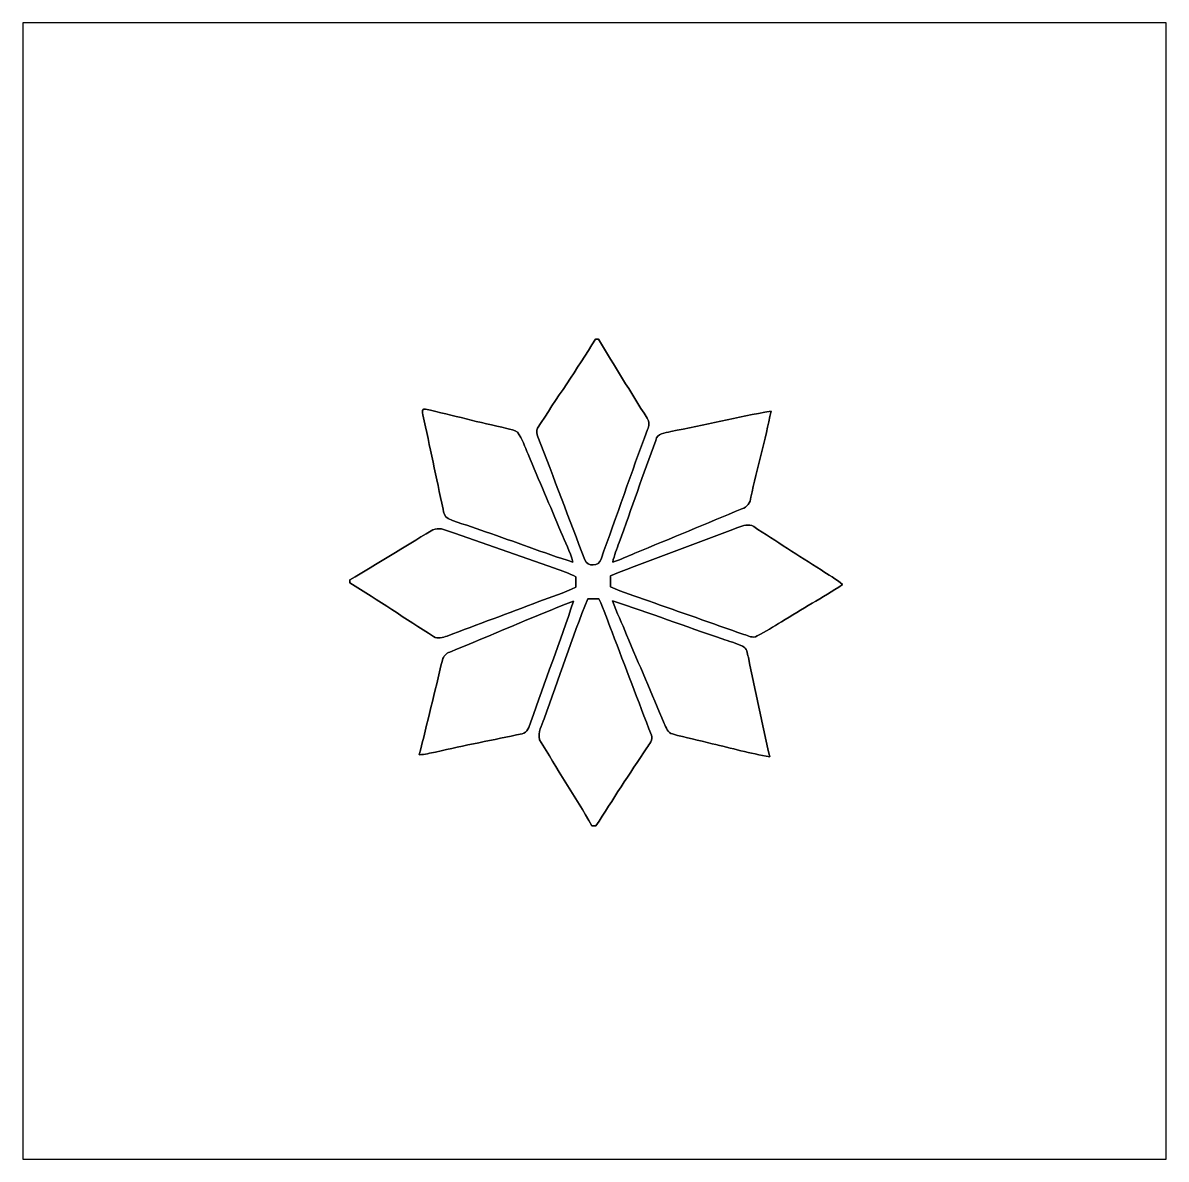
# Model space of a CAD drawing. Header units: centimetres. Extents: x -16.8 to 16.8, y -16.7 to 16.7.
import ezdxf

# ---------------------------------------------------------------- set-up
doc = ezdxf.new("R2010")
doc.units = ezdxf.units.CM
doc.header["$MEASUREMENT"] = 0
doc.layers.add('Layer 1', color=7, linetype='Continuous')

msp = doc.modelspace()

# ---------------------------------------------------------------- linework, layer by layer
at = {"layer": 'Layer 1', "color": 7}
for points, knots in [([(-16.77458, 16.66875), (-16.77458, 16.66875), (16.77458, 16.66875), (16.77458, 16.66875), (16.77458, 16.66875), (16.77458, 16.66875), (16.77458, -16.66875), (16.77458, -16.66875), (16.77458, -16.66875), (16.77458, -16.66875), (-16.77458, -16.66875), (-16.77458, -16.66875), (-16.77458, -16.66875), (-16.77458, -16.66875), (-16.77458, 16.66875), (-16.77458, 16.66875), (-16.77458, 16.66875), (-16.77458, 16.66875), (-16.77458, 16.66875), (-16.77458, 16.66875)], [0, 0, 0, 0, 0.16666667, 0.16666667, 0.16666667, 0.16666667, 0.33333333, 0.33333333, 0.33333333, 0.33333333, 0.5, 0.5, 0.5, 0.5, 0.66666667, 0.66666667, 0.66666667, 0.66666667, 1, 1, 1, 1]), ([(0.02752, 7.38576), (0.04974, 7.38646), (0.09384, 7.38822), (0.11606, 7.38893), (0.11606, 7.38893), (0.58279, 6.61035), (1.06257, 5.83953), (1.54305, 5.06942), (1.54305, 5.06942), (1.61184, 4.96923), (1.61078, 4.84046), (1.55046, 4.73393), (1.55046, 4.73393), (1.08973, 3.47133), (0.64699, 2.20133), (0.19085, 0.93733), (0.19085, 0.93733), (0.14323, 0.71931), (-0.21625, 0.70097), (-0.28434, 0.91193), (-0.28434, 0.91193), (-0.74119, 2.11455), (-1.19274, 3.32034), (-1.66088, 4.51908), (-1.66088, 4.51908), (-1.68769, 4.60093), (-1.72403, 4.69688), (-1.67252, 4.77732), (-1.67252, 4.77732), (-1.11372, 5.6515), (-0.51506, 6.50169), (0.02752, 7.38576)], [0, 0, 0, 0, 0.11111111, 0.11111111, 0.11111111, 0.11111111, 0.22222222, 0.22222222, 0.22222222, 0.22222222, 0.33333333, 0.33333333, 0.33333333, 0.33333333, 0.44444444, 0.44444444, 0.44444444, 0.44444444, 0.55555556, 0.55555556, 0.55555556, 0.55555556, 0.66666667, 0.66666667, 0.66666667, 0.66666667, 0.77777778, 0.77777778, 0.77777778, 0.77777778, 1, 1, 1, 1]), ([(-5.03767, 5.16396), (-5.04896, 5.22958), (-5.06871, 5.38233), (-4.95864, 5.33753), (-4.95864, 5.33753), (-4.16243, 5.15056), (-3.36973, 4.947), (-2.5714, 4.76814), (-2.5714, 4.76814), (-2.46415, 4.74098), (-2.35021, 4.71981), (-2.25743, 4.65526), (-2.25743, 4.65526), (-2.11314, 4.4637), (-2.04399, 4.23086), (-1.94804, 4.01426), (-1.94804, 4.01426), (-1.63513, 3.25049), (-1.30175, 2.4952), (-0.98496, 1.7332), (-0.98496, 1.7332), (-0.86713, 1.43969), (-0.71085, 1.15958), (-0.63641, 0.85055), (-0.63641, 0.85055), (-1.50072, 1.11654), (-2.34386, 1.44886), (-3.20111, 1.73743), (-3.20111, 1.73743), (-3.5627, 1.87748), (-3.94018, 1.97661), (-4.29719, 2.1276), (-4.29719, 2.1276), (-4.40937, 2.1657), (-4.42066, 2.30681), (-4.44394, 2.40136), (-4.44394, 2.40136), (-4.64467, 3.32176), (-4.82918, 4.24533), (-5.03767, 5.16396)], [0, 0, 0, 0, 0.09090909, 0.09090909, 0.09090909, 0.09090909, 0.18181818, 0.18181818, 0.18181818, 0.18181818, 0.27272727, 0.27272727, 0.27272727, 0.27272727, 0.36363636, 0.36363636, 0.36363636, 0.36363636, 0.45454545, 0.45454545, 0.45454545, 0.45454545, 0.54545455, 0.54545455, 0.54545455, 0.54545455, 0.63636364, 0.63636364, 0.63636364, 0.63636364, 0.72727273, 0.72727273, 0.72727273, 0.72727273, 0.81818182, 0.81818182, 0.81818182, 0.81818182, 1, 1, 1, 1]), ([(2.23908, 4.67819), (3.22051, 4.87257), (4.19453, 5.10505), (5.17948, 5.28038), (5.17948, 5.28038), (5.01826, 4.42983), (4.77344, 3.59798), (4.58929, 2.75237), (4.58929, 2.75237), (4.58364, 2.58868), (4.47322, 2.46415), (4.32682, 2.41053), (4.32682, 2.41053), (3.27978, 1.97556), (2.23238, 1.54164), (1.18533, 1.10631), (1.18533, 1.10631), (0.96908, 1.01741), (0.75777, 0.91511), (0.53375, 0.84772), (0.53375, 0.84772), (0.57856, 1.04634), (0.6537, 1.23578), (0.72531, 1.42558), (0.72531, 1.42558), (1.08867, 2.42041), (1.42346, 3.42583), (1.79917, 4.41572), (1.79917, 4.41572), (1.82351, 4.64573), (2.07539, 4.62668), (2.23908, 4.67819)], [0, 0, 0, 0, 0.11111111, 0.11111111, 0.11111111, 0.11111111, 0.22222222, 0.22222222, 0.22222222, 0.22222222, 0.33333333, 0.33333333, 0.33333333, 0.33333333, 0.44444444, 0.44444444, 0.44444444, 0.44444444, 0.55555556, 0.55555556, 0.55555556, 0.55555556, 0.66666667, 0.66666667, 0.66666667, 0.66666667, 0.77777778, 0.77777778, 0.77777778, 0.77777778, 1, 1, 1, 1]), ([(-4.79531, 1.7653), (-4.65138, 1.86549), (-4.46123, 1.83092), (-4.30918, 1.76706), (-4.30918, 1.76706), (-3.26108, 1.40688), (-2.21897, 1.0287), (-1.17122, 0.66746), (-1.17122, 0.66746), (-0.9585, 0.59373), (-0.74507, 0.51858), (-0.54434, 0.41522), (-0.54434, 0.41522), (-0.54504, 0.31538), (-0.54539, 0.21519), (-0.54539, 0.11465), (-0.54539, 0.11465), (-0.89288, -0.05997), (-1.26788, -0.17074), (-1.62983, -0.31009), (-1.62983, -0.31009), (-2.52589, -0.65299), (-3.42829, -0.98037), (-4.3247, -1.32221), (-4.3247, -1.32221), (-4.44994, -1.35714), (-4.60304, -1.42099), (-4.72017, -1.33632), (-4.72017, -1.33632), (-5.54355, -0.82021), (-6.34506, -0.26776), (-7.17656, 0.23566), (-7.17656, 0.23566), (-7.17691, 0.25894), (-7.17691, 0.30586), (-7.17691, 0.32914), (-7.17691, 0.32914), (-6.37646, 0.79657), (-5.58871, 1.28588), (-4.79531, 1.7653)], [0, 0, 0, 0, 0.09090909, 0.09090909, 0.09090909, 0.09090909, 0.18181818, 0.18181818, 0.18181818, 0.18181818, 0.27272727, 0.27272727, 0.27272727, 0.27272727, 0.36363636, 0.36363636, 0.36363636, 0.36363636, 0.45454545, 0.45454545, 0.45454545, 0.45454545, 0.54545455, 0.54545455, 0.54545455, 0.54545455, 0.63636364, 0.63636364, 0.63636364, 0.63636364, 0.72727273, 0.72727273, 0.72727273, 0.72727273, 0.81818182, 0.81818182, 0.81818182, 0.81818182, 1, 1, 1, 1]), ([(4.2097, 1.86267), (4.35292, 1.91417), (4.53284, 1.98473), (4.67219, 1.88842), (4.67219, 1.88842), (5.33224, 1.46614), (5.98487, 1.03223), (6.64951, 0.61701), (6.64951, 0.61701), (6.85906, 0.47554), (7.0866, 0.3556), (7.27745, 0.18803), (7.27745, 0.18803), (6.69149, -0.19262), (6.07977, -0.53093), (5.48781, -0.90205), (5.48781, -0.90205), (5.25251, -1.04281), (5.02461, -1.19768), (4.77767, -1.31798), (4.77767, -1.31798), (4.64996, -1.39912), (4.50286, -1.31022), (4.37868, -1.27529), (4.37868, -1.27529), (3.44734, -0.94192), (2.51072, -0.62265), (1.58009, -0.28787), (1.58009, -0.28787), (1.20615, -0.15946), (0.82868, -0.03916), (0.46637, 0.12136), (0.46637, 0.12136), (0.46426, 0.22966), (0.46637, 0.33761), (0.47025, 0.44556), (0.47025, 0.44556), (1.70568, 0.94615), (2.96757, 1.37901), (4.2097, 1.86267)], [0, 0, 0, 0, 0.09090909, 0.09090909, 0.09090909, 0.09090909, 0.18181818, 0.18181818, 0.18181818, 0.18181818, 0.27272727, 0.27272727, 0.27272727, 0.27272727, 0.36363636, 0.36363636, 0.36363636, 0.36363636, 0.45454545, 0.45454545, 0.45454545, 0.45454545, 0.54545455, 0.54545455, 0.54545455, 0.54545455, 0.63636364, 0.63636364, 0.63636364, 0.63636364, 0.72727273, 0.72727273, 0.72727273, 0.72727273, 0.81818182, 0.81818182, 0.81818182, 0.81818182, 1, 1, 1, 1]), ([(-4.24603, -1.79035), (-3.03248, -1.30351), (-1.83868, -0.76588), (-0.61771, -0.2988), (-0.61771, -0.2988), (-1.0093, -1.48766), (-1.45874, -2.65853), (-1.8669, -3.84281), (-1.8669, -3.84281), (-1.92052, -3.97545), (-1.95721, -4.16419), (-2.1269, -4.18853), (-2.1269, -4.18853), (-2.97145, -4.36845), (-3.82023, -4.53143), (-4.66196, -4.7244), (-4.66196, -4.7244), (-4.82, -4.76003), (-4.97911, -4.79425), (-5.14103, -4.80413), (-5.14103, -4.80413), (-4.91173, -3.87914), (-4.68524, -2.95346), (-4.46334, -2.02671), (-4.46334, -2.02671), (-4.44394, -1.91064), (-4.3501, -1.83197), (-4.24603, -1.79035)], [0, 0, 0, 0, 0.125, 0.125, 0.125, 0.125, 0.25, 0.25, 0.25, 0.25, 0.375, 0.375, 0.375, 0.375, 0.5, 0.5, 0.5, 0.5, 0.625, 0.625, 0.625, 0.625, 0.75, 0.75, 0.75, 0.75, 1, 1, 1, 1]), ([(-0.20003, -0.2286), (-0.09208, -0.22613), (0.02187, -0.22931), (0.13123, -0.22825), (0.13123, -0.22825), (0.27799, -0.54892), (0.38911, -0.88441), (0.51788, -1.2125), (0.51788, -1.2125), (0.90487, -2.21615), (1.28164, -3.22404), (1.66793, -4.22769), (1.66793, -4.22769), (1.74025, -4.36986), (1.59738, -4.48839), (1.53741, -4.60516), (1.53741, -4.60516), (1.02376, -5.35728), (0.53481, -6.12599), (0.04339, -6.89257), (0.04339, -6.89257), (0.00353, -6.89187), (-0.03634, -6.89151), (-0.07585, -6.89151), (-0.07585, -6.89151), (-0.55915, -6.0325), (-1.11231, -5.21441), (-1.60937, -4.36351), (-1.60937, -4.36351), (-1.67393, -4.1469), (-1.53811, -3.94617), (-1.4799, -3.74579), (-1.4799, -3.74579), (-1.04422, -2.57669), (-0.66075, -1.38818), (-0.20003, -0.2286)], [0, 0, 0, 0, 0.1, 0.1, 0.1, 0.1, 0.2, 0.2, 0.2, 0.2, 0.3, 0.3, 0.3, 0.3, 0.4, 0.4, 0.4, 0.4, 0.5, 0.5, 0.5, 0.5, 0.6, 0.6, 0.6, 0.6, 0.7, 0.7, 0.7, 0.7, 0.8, 0.8, 0.8, 0.8, 1, 1, 1, 1]), ([(0.53305, -0.28998), (1.61008, -0.64523), (2.67547, -1.03505), (3.74685, -1.40688), (3.74685, -1.40688), (3.94547, -1.47849), (4.15607, -1.524), (4.34587, -1.61925), (4.34587, -1.61925), (4.46969, -1.67358), (4.48592, -1.82986), (4.51485, -1.9431), (4.51485, -1.9431), (4.71664, -2.91747), (4.92266, -3.89149), (5.14174, -4.86269), (5.14174, -4.86269), (4.572, -4.77097), (4.01673, -4.60763), (3.45475, -4.47922), (3.45475, -4.47922), (3.06776, -4.37762), (2.673, -4.30918), (2.28953, -4.19453), (2.28953, -4.19453), (2.14701, -4.16066), (2.10785, -3.99662), (2.04117, -3.8862), (2.04117, -3.8862), (1.67464, -3.01872), (1.31163, -2.14947), (0.93874, -1.28446), (0.93874, -1.28446), (0.81068, -0.95003), (0.64382, -0.63077), (0.53305, -0.28998)], [0, 0, 0, 0, 0.1, 0.1, 0.1, 0.1, 0.2, 0.2, 0.2, 0.2, 0.3, 0.3, 0.3, 0.3, 0.4, 0.4, 0.4, 0.4, 0.5, 0.5, 0.5, 0.5, 0.6, 0.6, 0.6, 0.6, 0.7, 0.7, 0.7, 0.7, 0.8, 0.8, 0.8, 0.8, 1, 1, 1, 1])]:
    msp.add_open_spline(points, degree=3, knots=knots, dxfattribs=at)
at = {"layer": 'Layer 1', "color": 252}
for points, knots in [([(0.02752, 7.38576), (-0.51506, 6.50169), (-1.11372, 5.6515), (-1.67252, 4.77732), (-1.67252, 4.77732), (-1.72403, 4.69688), (-1.68769, 4.60093), (-1.66088, 4.51908), (-1.66088, 4.51908), (-1.19274, 3.32034), (-0.74119, 2.11455), (-0.28434, 0.91193), (-0.28434, 0.91193), (-0.21625, 0.70097), (0.14323, 0.71931), (0.19085, 0.93733), (0.19085, 0.93733), (0.64699, 2.20133), (1.08973, 3.47133), (1.55046, 4.73393), (1.55046, 4.73393), (1.61078, 4.84046), (1.61184, 4.96923), (1.54305, 5.06942), (1.54305, 5.06942), (1.06257, 5.83953), (0.58279, 6.61035), (0.11606, 7.38893), (0.11606, 7.38893), (0.09384, 7.38822), (0.04974, 7.38646), (0.02752, 7.38576), (0.02752, 7.38576), (0.02752, 7.38576), (0.02752, 7.38576), (0.02752, 7.38576)], [0, 0, 0, 0, 0.1, 0.1, 0.1, 0.1, 0.2, 0.2, 0.2, 0.2, 0.3, 0.3, 0.3, 0.3, 0.4, 0.4, 0.4, 0.4, 0.5, 0.5, 0.5, 0.5, 0.6, 0.6, 0.6, 0.6, 0.7, 0.7, 0.7, 0.7, 0.8, 0.8, 0.8, 0.8, 1, 1, 1, 1]), ([(-5.03767, 5.16396), (-4.82918, 4.24533), (-4.64467, 3.32176), (-4.44394, 2.40136), (-4.44394, 2.40136), (-4.42066, 2.30681), (-4.40937, 2.1657), (-4.29719, 2.1276), (-4.29719, 2.1276), (-3.94018, 1.97661), (-3.5627, 1.87748), (-3.20111, 1.73743), (-3.20111, 1.73743), (-2.34386, 1.44886), (-1.50072, 1.11654), (-0.63641, 0.85055), (-0.63641, 0.85055), (-0.71085, 1.15958), (-0.86713, 1.43969), (-0.98496, 1.7332), (-0.98496, 1.7332), (-1.30175, 2.4952), (-1.63513, 3.25049), (-1.94804, 4.01426), (-1.94804, 4.01426), (-2.04399, 4.23086), (-2.11314, 4.4637), (-2.25743, 4.65526), (-2.25743, 4.65526), (-2.35021, 4.71981), (-2.46415, 4.74098), (-2.5714, 4.76814), (-2.5714, 4.76814), (-3.36973, 4.947), (-4.16243, 5.15056), (-4.95864, 5.33753), (-4.95864, 5.33753), (-5.06871, 5.38233), (-5.04896, 5.22958), (-5.03767, 5.16396), (-5.03767, 5.16396), (-5.03767, 5.16396), (-5.03767, 5.16396), (-5.03767, 5.16396)], [0, 0, 0, 0, 0.08333333, 0.08333333, 0.08333333, 0.08333333, 0.16666667, 0.16666667, 0.16666667, 0.16666667, 0.25, 0.25, 0.25, 0.25, 0.33333333, 0.33333333, 0.33333333, 0.33333333, 0.41666667, 0.41666667, 0.41666667, 0.41666667, 0.5, 0.5, 0.5, 0.5, 0.58333333, 0.58333333, 0.58333333, 0.58333333, 0.66666667, 0.66666667, 0.66666667, 0.66666667, 0.75, 0.75, 0.75, 0.75, 0.83333333, 0.83333333, 0.83333333, 0.83333333, 1, 1, 1, 1]), ([(2.23908, 4.67819), (2.07539, 4.62668), (1.82351, 4.64573), (1.79917, 4.41572), (1.79917, 4.41572), (1.42346, 3.42583), (1.08867, 2.42041), (0.72531, 1.42558), (0.72531, 1.42558), (0.6537, 1.23578), (0.57856, 1.04634), (0.53375, 0.84772), (0.53375, 0.84772), (0.75777, 0.91511), (0.96908, 1.01741), (1.18533, 1.10631), (1.18533, 1.10631), (2.23238, 1.54164), (3.27978, 1.97556), (4.32682, 2.41053), (4.32682, 2.41053), (4.47322, 2.46415), (4.58364, 2.58868), (4.58929, 2.75237), (4.58929, 2.75237), (4.77344, 3.59798), (5.01826, 4.42983), (5.17948, 5.28038), (5.17948, 5.28038), (4.19453, 5.10505), (3.22051, 4.87257), (2.23908, 4.67819), (2.23908, 4.67819), (2.23908, 4.67819), (2.23908, 4.67819), (2.23908, 4.67819)], [0, 0, 0, 0, 0.1, 0.1, 0.1, 0.1, 0.2, 0.2, 0.2, 0.2, 0.3, 0.3, 0.3, 0.3, 0.4, 0.4, 0.4, 0.4, 0.5, 0.5, 0.5, 0.5, 0.6, 0.6, 0.6, 0.6, 0.7, 0.7, 0.7, 0.7, 0.8, 0.8, 0.8, 0.8, 1, 1, 1, 1]), ([(-4.79531, 1.7653), (-5.58871, 1.28588), (-6.37646, 0.79657), (-7.17691, 0.32914), (-7.17691, 0.32914), (-7.17691, 0.30586), (-7.17691, 0.25894), (-7.17656, 0.23566), (-7.17656, 0.23566), (-6.34506, -0.26776), (-5.54355, -0.82021), (-4.72017, -1.33632), (-4.72017, -1.33632), (-4.60304, -1.42099), (-4.44994, -1.35714), (-4.3247, -1.32221), (-4.3247, -1.32221), (-3.42829, -0.98037), (-2.52589, -0.65299), (-1.62983, -0.31009), (-1.62983, -0.31009), (-1.26788, -0.17074), (-0.89288, -0.05997), (-0.54539, 0.11465), (-0.54539, 0.11465), (-0.54539, 0.21519), (-0.54504, 0.31538), (-0.54434, 0.41522), (-0.54434, 0.41522), (-0.74507, 0.51858), (-0.9585, 0.59373), (-1.17122, 0.66746), (-1.17122, 0.66746), (-2.21897, 1.0287), (-3.26108, 1.40688), (-4.30918, 1.76706), (-4.30918, 1.76706), (-4.46123, 1.83092), (-4.65138, 1.86549), (-4.79531, 1.7653), (-4.79531, 1.7653), (-4.79531, 1.7653), (-4.79531, 1.7653), (-4.79531, 1.7653)], [0, 0, 0, 0, 0.08333333, 0.08333333, 0.08333333, 0.08333333, 0.16666667, 0.16666667, 0.16666667, 0.16666667, 0.25, 0.25, 0.25, 0.25, 0.33333333, 0.33333333, 0.33333333, 0.33333333, 0.41666667, 0.41666667, 0.41666667, 0.41666667, 0.5, 0.5, 0.5, 0.5, 0.58333333, 0.58333333, 0.58333333, 0.58333333, 0.66666667, 0.66666667, 0.66666667, 0.66666667, 0.75, 0.75, 0.75, 0.75, 0.83333333, 0.83333333, 0.83333333, 0.83333333, 1, 1, 1, 1]), ([(4.2097, 1.86267), (2.96757, 1.37901), (1.70568, 0.94615), (0.47025, 0.44556), (0.47025, 0.44556), (0.46637, 0.33761), (0.46426, 0.22966), (0.46637, 0.12136), (0.46637, 0.12136), (0.82868, -0.03916), (1.20615, -0.15946), (1.58009, -0.28787), (1.58009, -0.28787), (2.51072, -0.62265), (3.44734, -0.94192), (4.37868, -1.27529), (4.37868, -1.27529), (4.50286, -1.31022), (4.64996, -1.39912), (4.77767, -1.31798), (4.77767, -1.31798), (5.02461, -1.19768), (5.25251, -1.04281), (5.48781, -0.90205), (5.48781, -0.90205), (6.07977, -0.53093), (6.69149, -0.19262), (7.27745, 0.18803), (7.27745, 0.18803), (7.0866, 0.3556), (6.85906, 0.47554), (6.64951, 0.61701), (6.64951, 0.61701), (5.98487, 1.03223), (5.33224, 1.46614), (4.67219, 1.88842), (4.67219, 1.88842), (4.53284, 1.98473), (4.35292, 1.91417), (4.2097, 1.86267), (4.2097, 1.86267), (4.2097, 1.86267), (4.2097, 1.86267), (4.2097, 1.86267)], [0, 0, 0, 0, 0.08333333, 0.08333333, 0.08333333, 0.08333333, 0.16666667, 0.16666667, 0.16666667, 0.16666667, 0.25, 0.25, 0.25, 0.25, 0.33333333, 0.33333333, 0.33333333, 0.33333333, 0.41666667, 0.41666667, 0.41666667, 0.41666667, 0.5, 0.5, 0.5, 0.5, 0.58333333, 0.58333333, 0.58333333, 0.58333333, 0.66666667, 0.66666667, 0.66666667, 0.66666667, 0.75, 0.75, 0.75, 0.75, 0.83333333, 0.83333333, 0.83333333, 0.83333333, 1, 1, 1, 1]), ([(-4.24603, -1.79035), (-4.3501, -1.83197), (-4.44394, -1.91064), (-4.46334, -2.02671), (-4.46334, -2.02671), (-4.68524, -2.95346), (-4.91173, -3.87914), (-5.14103, -4.80413), (-5.14103, -4.80413), (-4.97911, -4.79425), (-4.82, -4.76003), (-4.66196, -4.7244), (-4.66196, -4.7244), (-3.82023, -4.53143), (-2.97145, -4.36845), (-2.1269, -4.18853), (-2.1269, -4.18853), (-1.95721, -4.16419), (-1.92052, -3.97545), (-1.8669, -3.84281), (-1.8669, -3.84281), (-1.45874, -2.65853), (-1.0093, -1.48766), (-0.61771, -0.2988), (-0.61771, -0.2988), (-1.83868, -0.76588), (-3.03248, -1.30351), (-4.24603, -1.79035), (-4.24603, -1.79035), (-4.24603, -1.79035), (-4.24603, -1.79035), (-4.24603, -1.79035)], [0, 0, 0, 0, 0.11111111, 0.11111111, 0.11111111, 0.11111111, 0.22222222, 0.22222222, 0.22222222, 0.22222222, 0.33333333, 0.33333333, 0.33333333, 0.33333333, 0.44444444, 0.44444444, 0.44444444, 0.44444444, 0.55555556, 0.55555556, 0.55555556, 0.55555556, 0.66666667, 0.66666667, 0.66666667, 0.66666667, 0.77777778, 0.77777778, 0.77777778, 0.77777778, 1, 1, 1, 1]), ([(-0.20003, -0.2286), (-0.66075, -1.38818), (-1.04422, -2.57669), (-1.4799, -3.74579), (-1.4799, -3.74579), (-1.53811, -3.94617), (-1.67393, -4.1469), (-1.60937, -4.36351), (-1.60937, -4.36351), (-1.11231, -5.21441), (-0.55915, -6.0325), (-0.07585, -6.89151), (-0.07585, -6.89151), (-0.03634, -6.89151), (0.00353, -6.89187), (0.04339, -6.89257), (0.04339, -6.89257), (0.53481, -6.12599), (1.02376, -5.35728), (1.53741, -4.60516), (1.53741, -4.60516), (1.59738, -4.48839), (1.74025, -4.36986), (1.66793, -4.22769), (1.66793, -4.22769), (1.28164, -3.22404), (0.90487, -2.21615), (0.51788, -1.2125), (0.51788, -1.2125), (0.38911, -0.88441), (0.27799, -0.54892), (0.13123, -0.22825), (0.13123, -0.22825), (0.02187, -0.22931), (-0.09208, -0.22613), (-0.20003, -0.2286), (-0.20003, -0.2286), (-0.20003, -0.2286), (-0.20003, -0.2286), (-0.20003, -0.2286)], [0, 0, 0, 0, 0.09090909, 0.09090909, 0.09090909, 0.09090909, 0.18181818, 0.18181818, 0.18181818, 0.18181818, 0.27272727, 0.27272727, 0.27272727, 0.27272727, 0.36363636, 0.36363636, 0.36363636, 0.36363636, 0.45454545, 0.45454545, 0.45454545, 0.45454545, 0.54545455, 0.54545455, 0.54545455, 0.54545455, 0.63636364, 0.63636364, 0.63636364, 0.63636364, 0.72727273, 0.72727273, 0.72727273, 0.72727273, 0.81818182, 0.81818182, 0.81818182, 0.81818182, 1, 1, 1, 1]), ([(0.53305, -0.28998), (0.64382, -0.63077), (0.81068, -0.95003), (0.93874, -1.28446), (0.93874, -1.28446), (1.31163, -2.14947), (1.67464, -3.01872), (2.04117, -3.8862), (2.04117, -3.8862), (2.10785, -3.99662), (2.14701, -4.16066), (2.28953, -4.19453), (2.28953, -4.19453), (2.673, -4.30918), (3.06776, -4.37762), (3.45475, -4.47922), (3.45475, -4.47922), (4.01673, -4.60763), (4.572, -4.77097), (5.14174, -4.86269), (5.14174, -4.86269), (4.92266, -3.89149), (4.71664, -2.91747), (4.51485, -1.9431), (4.51485, -1.9431), (4.48592, -1.82986), (4.46969, -1.67358), (4.34587, -1.61925), (4.34587, -1.61925), (4.15607, -1.524), (3.94547, -1.47849), (3.74685, -1.40688), (3.74685, -1.40688), (2.67547, -1.03505), (1.61008, -0.64523), (0.53305, -0.28998)], [0, 0, 0, 0, 0.1, 0.1, 0.1, 0.1, 0.2, 0.2, 0.2, 0.2, 0.3, 0.3, 0.3, 0.3, 0.4, 0.4, 0.4, 0.4, 0.5, 0.5, 0.5, 0.5, 0.6, 0.6, 0.6, 0.6, 0.7, 0.7, 0.7, 0.7, 0.8, 0.8, 0.8, 0.8, 1, 1, 1, 1])]:
    msp.add_open_spline(points, degree=3, knots=knots, dxfattribs=at)

doc.saveas('drawing.dxf')
